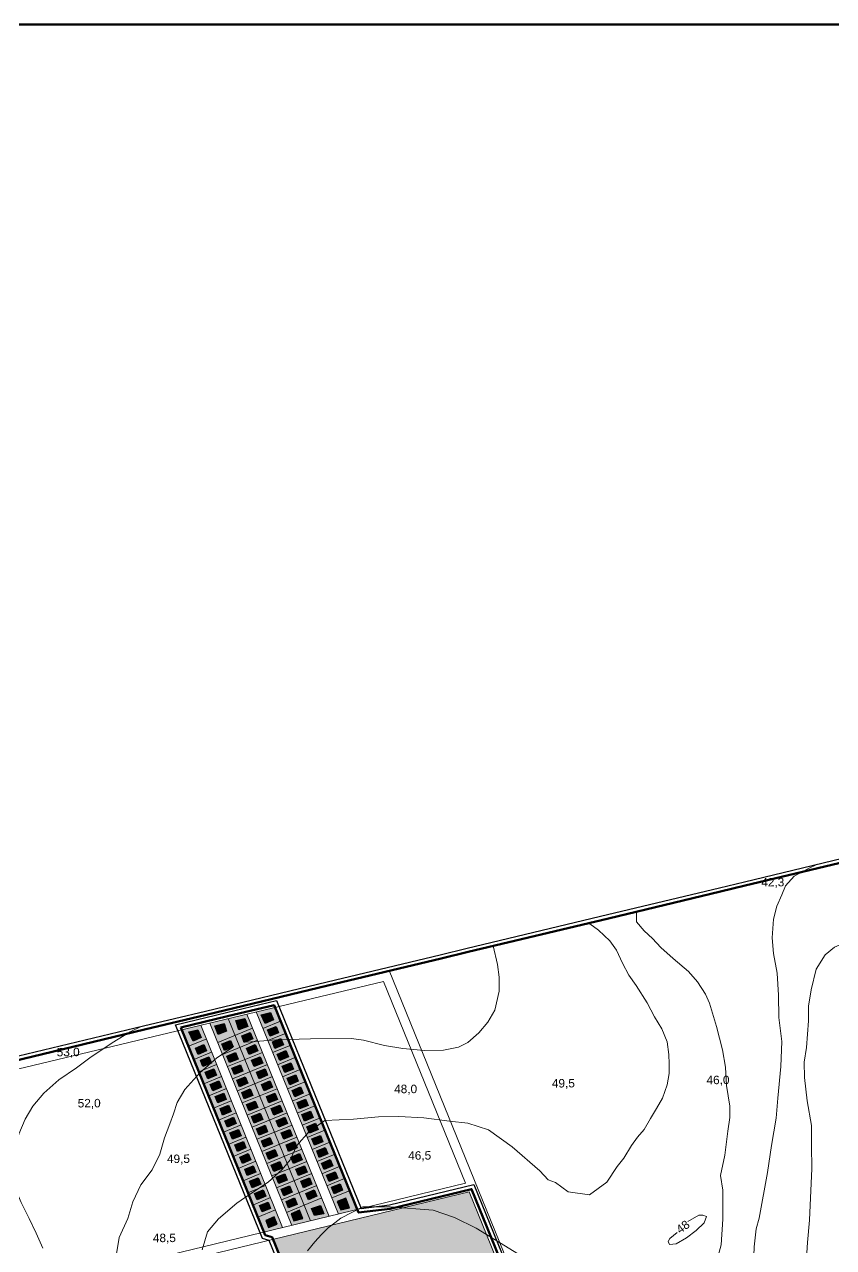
# Model space of a CAD drawing. Header units: metres. Extents: x 783184 to 1587399, y 282652 to 580595.
# Drawn here: x 785685 to 786737, y 290953 to 292543 of the extents above; entities that cross this region are included whole.
import ezdxf

# ---------------------------------------------------------------- set-up
doc = ezdxf.new("R2010")
doc.units = ezdxf.units.M
doc.header["$LTSCALE"] = 0.5
for name, color, linetype in [('cladiri', 18, 'CONTINUOUS'), ('curbe  de nivelI', 7, 'CONTINUOUS'), ('INDICATOR', 7, 'CONTINUOUS'), ('institutii publice servicii', 20, 'CONTINUOUS'), ('Limita intravilan existent', 1, 'CONTINUOUS'), ('locuinte si functiuni complementare', 51, 'CONTINUOUS'), ('strazi', 7, 'CONTINUOUS')]:
    doc.layers.add(name, color=color, linetype=linetype)
for name, color, linetype, lineweight in [('cote de nivel', 1, 'CONTINUOUS', 211), ('limita UAT', 92, 'CONTINUOUS', 0), ('Limite proprietati', 7, 'CONTINUOUS', 5)]:
    doc.layers.add(name, color=color, linetype=linetype, lineweight=lineweight)
doc.styles.add('arial', font='arial.ttf')

msp = doc.modelspace()

# ---------------------------------------------------------------- hatches: boundary and pattern name
at = {"layer": 'cladiri', "linetype": 'ByBlock', "lineweight": 30}
h = msp.add_hatch(color=0, dxfattribs=at)
h.dxf.hatch_style = 1
h.paths.add_polyline_path([(785963.8355, 291236.02515), (785975.68447, 291240.44964), (785971.83275, 291250.76471), (785959.81467, 291248.30146)])
h = msp.add_hatch(color=0, dxfattribs=at)
h.dxf.hatch_style = 1
h.paths.add_polyline_path([(785992.9291, 291255.74391), (785997.98778, 291244.48832), (786008.96747, 291248.9562), (786005.04444, 291258.59692)])
h = msp.add_hatch(color=0, dxfattribs=at)
h.dxf.hatch_style = 1
h.paths.add_polyline_path([(785914.96882, 291226.17021), (785910.44431, 291236.18898), (785898.9513, 291233.37887), (785904.25379, 291221.33127)])
h = msp.add_hatch(color=0, dxfattribs=at)
h.dxf.hatch_style = 1
h.paths.add_polyline_path([(785932.67124, 291241.37899), (785937.04877, 291230.17931), (785947.92018, 291234.50555), (785944.60084, 291244.26325)])
h = msp.add_hatch(color=0, dxfattribs=at)
h.dxf.hatch_style = 1
h.paths.add_polyline_path([(786001.11705, 291236.13906), (786004.50926, 291227.80282), (786015.62425, 291232.32575), (786012.23205, 291240.662)])
h = msp.add_hatch(color=0, dxfattribs=at)
h.dxf.hatch_style = 1
h.paths.add_polyline_path([(785941.95078, 291217.75727), (785945.34298, 291209.42102), (785956.45797, 291213.94396), (785953.06577, 291222.2802)])
h = msp.add_hatch(color=0, dxfattribs=at)
h.dxf.hatch_style = 1
h.paths.add_polyline_path([(785967.62261, 291228.20371), (785971.01481, 291219.86746), (785982.12981, 291224.3904), (785978.7376, 291232.72664)])
h = msp.add_hatch(color=0, dxfattribs=at)
h.dxf.hatch_style = 1
h.paths.add_polyline_path([(786007.5232, 291220.39227), (786010.9154, 291212.05602), (786022.03039, 291216.57896), (786018.63819, 291224.9152)])
h = msp.add_hatch(color=0, dxfattribs=at)
h.dxf.hatch_style = 1
h.paths.add_polyline_path([(785907.40603, 291212.4425), (785910.79823, 291204.10625), (785921.91322, 291208.62919), (785918.52102, 291216.96543)])
h = msp.add_hatch(color=0, dxfattribs=at)
h.dxf.hatch_style = 1
h.paths.add_polyline_path([(785948.35929, 291202.01144), (785951.75149, 291193.6752), (785962.86648, 291198.19813), (785959.47428, 291206.53438)])
h = msp.add_hatch(color=0, dxfattribs=at)
h.dxf.hatch_style = 1
h.paths.add_polyline_path([(785974.02909, 291212.45706), (785977.42129, 291204.12081), (785988.53629, 291208.64375), (785985.14408, 291216.97999)])
h = msp.add_hatch(color=0, dxfattribs=at)
h.dxf.hatch_style = 1
h.paths.add_polyline_path([(786013.93069, 291204.64603), (786017.32289, 291196.30978), (786028.43789, 291200.83272), (786025.04568, 291209.16896)])
h = msp.add_hatch(color=0, dxfattribs=at)
h.dxf.hatch_style = 1
h.paths.add_polyline_path([(785913.81352, 291196.69626), (785917.20572, 291188.36002), (785928.32072, 291192.88295), (785924.92851, 291201.2192)])
h = msp.add_hatch(color=0, dxfattribs=at)
h.dxf.hatch_style = 1
h.paths.add_polyline_path([(785920.22073, 291180.9499), (785923.61293, 291172.61366), (785934.72792, 291177.13659), (785931.33572, 291185.47284)])
h = msp.add_hatch(color=0, dxfattribs=at)
h.dxf.hatch_style = 1
h.paths.add_polyline_path([(785954.76695, 291186.26527), (785958.15915, 291177.92903), (785969.27414, 291182.45196), (785965.88194, 291190.78821)])
h = msp.add_hatch(color=0, dxfattribs=at)
h.dxf.hatch_style = 1
h.paths.add_polyline_path([(785980.43641, 291196.71075), (785983.82862, 291188.3745), (785994.94361, 291192.89744), (785991.55141, 291201.23368)])
h = msp.add_hatch(color=0, dxfattribs=at)
h.dxf.hatch_style = 1
h.paths.add_polyline_path([(785986.84509, 291180.96499), (785990.23729, 291172.62875), (786001.35228, 291177.15168), (785997.96008, 291185.48793)])
h = msp.add_hatch(color=0, dxfattribs=at)
h.dxf.hatch_style = 1
h.paths.add_polyline_path([(786020.33953, 291188.90034), (786023.73174, 291180.56409), (786034.84673, 291185.08703), (786031.45453, 291193.42327)])
h = msp.add_hatch(color=0, dxfattribs=at)
h.dxf.hatch_style = 1
h.paths.add_polyline_path([(785926.62809, 291165.20361), (785930.0203, 291156.86737), (785941.13529, 291161.39031), (785937.74309, 291169.72655)])
h = msp.add_hatch(color=0, dxfattribs=at)
h.dxf.hatch_style = 1
h.paths.add_polyline_path([(785961.17326, 291170.51855), (785964.56546, 291162.18231), (785975.68045, 291166.70524), (785972.28825, 291175.04149)])
h = msp.add_hatch(color=0, dxfattribs=at)
h.dxf.hatch_style = 1
h.paths.add_polyline_path([(785993.25258, 291165.21875), (785996.64478, 291156.88251), (786007.75978, 291161.40544), (786004.36757, 291169.74169)])
h = msp.add_hatch(color=0, dxfattribs=at)
h.dxf.hatch_style = 1
h.paths.add_polyline_path([(786026.74568, 291173.15355), (786030.13788, 291164.81731), (786041.25287, 291169.34024), (786037.86067, 291177.67649)])
h = msp.add_hatch(color=0, dxfattribs=at)
h.dxf.hatch_style = 1
h.paths.add_polyline_path([(785933.03559, 291149.45737), (785936.42779, 291141.12113), (785947.54278, 291145.64407), (785944.15058, 291153.98031)])
h = msp.add_hatch(color=0, dxfattribs=at)
h.dxf.hatch_style = 1
h.paths.add_polyline_path([(785967.58176, 291154.77272), (785970.97397, 291146.43648), (785982.08896, 291150.95941), (785978.69676, 291159.29566)])
h = msp.add_hatch(color=0, dxfattribs=at)
h.dxf.hatch_style = 1
h.paths.add_polyline_path([(785999.65915, 291149.47213), (786003.05135, 291141.13589), (786014.16634, 291145.65883), (786010.77414, 291153.99507)])
h = msp.add_hatch(color=0, dxfattribs=at)
h.dxf.hatch_style = 1
h.paths.add_polyline_path([(786033.15317, 291157.40731), (786036.54537, 291149.07107), (786047.66036, 291153.594), (786044.26816, 291161.93025)])
h = msp.add_hatch(color=0, dxfattribs=at)
h.dxf.hatch_style = 1
h.paths.add_polyline_path([(785939.44349, 291133.7113), (785942.83569, 291125.37506), (785953.95069, 291129.898), (785950.55848, 291138.23424)])
h = msp.add_hatch(color=0, dxfattribs=at)
h.dxf.hatch_style = 1
h.paths.add_polyline_path([(785973.98917, 291139.02645), (785977.38137, 291130.69021), (785988.49637, 291135.21314), (785985.10416, 291143.54939)])
h = msp.add_hatch(color=0, dxfattribs=at)
h.dxf.hatch_style = 1
h.paths.add_polyline_path([(786006.06672, 291133.72593), (786009.45892, 291125.38969), (786020.57392, 291129.91262), (786017.18171, 291138.24887)])
h = msp.add_hatch(color=0, dxfattribs=at)
h.dxf.hatch_style = 1
h.paths.add_polyline_path([(786039.56066, 291141.66107), (786042.95286, 291133.32483), (786054.06786, 291137.84776), (786050.67565, 291146.18401)])
h = msp.add_hatch(color=0, dxfattribs=at)
h.dxf.hatch_style = 1
h.paths.add_polyline_path([(785945.85098, 291117.96506), (785949.24319, 291109.62882), (785960.35818, 291114.15176), (785956.96598, 291122.488)])
h = msp.add_hatch(color=0, dxfattribs=at)
h.dxf.hatch_style = 1
h.paths.add_polyline_path([(785980.39658, 291123.28018), (785983.78878, 291114.94393), (785994.90377, 291119.46687), (785991.51157, 291127.80311)])
h = msp.add_hatch(color=0, dxfattribs=at)
h.dxf.hatch_style = 1
h.paths.add_polyline_path([(786012.47506, 291117.98003), (786015.86726, 291109.64379), (786026.98225, 291114.16673), (786023.59005, 291122.50297)])
h = msp.add_hatch(color=0, dxfattribs=at)
h.dxf.hatch_style = 1
h.paths.add_polyline_path([(786045.96815, 291125.91483), (786049.36036, 291117.57859), (786060.47535, 291122.10153), (786057.08315, 291130.43777)])
h = msp.add_hatch(color=0, dxfattribs=at)
h.dxf.hatch_style = 1
h.paths.add_polyline_path([(785952.25848, 291102.21883), (785955.65068, 291093.88258), (785966.76567, 291098.40552), (785963.37347, 291106.74176)])
h = msp.add_hatch(color=0, dxfattribs=at)
h.dxf.hatch_style = 1
h.paths.add_polyline_path([(785986.80323, 291107.53359), (785990.19543, 291099.19735), (786001.31042, 291103.72029), (785997.91822, 291112.05653)])
h = msp.add_hatch(color=0, dxfattribs=at)
h.dxf.hatch_style = 1
h.paths.add_polyline_path([(786018.88188, 291102.23352), (786022.27408, 291093.89728), (786033.38907, 291098.42021), (786029.99687, 291106.75646)])
h = msp.add_hatch(color=0, dxfattribs=at)
h.dxf.hatch_style = 1
h.paths.add_polyline_path([(786052.37565, 291110.1686), (786055.76785, 291101.83235), (786066.88284, 291106.35529), (786063.49064, 291114.69153)])
h = msp.add_hatch(color=0, dxfattribs=at)
h.dxf.hatch_style = 1
h.paths.add_polyline_path([(785958.66597, 291086.47259), (785962.05817, 291078.13634), (785973.17316, 291082.65928), (785969.78096, 291090.99552)])
h = msp.add_hatch(color=0, dxfattribs=at)
h.dxf.hatch_style = 1
h.paths.add_polyline_path([(785993.2114, 291091.78763), (785996.6036, 291083.45139), (786007.71859, 291087.97432), (786004.32639, 291096.31057)])
h = msp.add_hatch(color=0, dxfattribs=at)
h.dxf.hatch_style = 1
h.paths.add_polyline_path([(786025.28945, 291086.48732), (786028.68165, 291078.15107), (786039.79665, 291082.67401), (786036.40444, 291091.01025)])
h = msp.add_hatch(color=0, dxfattribs=at)
h.dxf.hatch_style = 1
h.paths.add_polyline_path([(786058.7842, 291094.42279), (786062.1764, 291086.08654), (786073.29139, 291090.60948), (786069.89919, 291098.94572)])
h = msp.add_hatch(color=0, dxfattribs=at)
h.dxf.hatch_style = 1
h.paths.add_polyline_path([(785965.07346, 291070.72635), (785968.46566, 291062.3901), (785979.58066, 291066.91304), (785976.18845, 291075.24928)])
h = msp.add_hatch(color=0, dxfattribs=at)
h.dxf.hatch_style = 1
h.paths.add_polyline_path([(785999.6188, 291076.04136), (786003.01101, 291067.70511), (786014.126, 291072.22805), (786010.7338, 291080.56429)])
h = msp.add_hatch(color=0, dxfattribs=at)
h.dxf.hatch_style = 1
h.paths.add_polyline_path([(786031.69754, 291070.74132), (786035.08974, 291062.40507), (786046.20473, 291066.92801), (786042.81253, 291075.26425)])
h = msp.add_hatch(color=0, dxfattribs=at)
h.dxf.hatch_style = 1
h.paths.add_polyline_path([(786065.19169, 291078.67655), (786068.58389, 291070.3403), (786079.69889, 291074.86324), (786076.30668, 291083.19948)])
h = msp.add_hatch(color=0, dxfattribs=at)
h.dxf.hatch_style = 1
h.paths.add_polyline_path([(785971.48095, 291054.98011), (785974.87316, 291046.64386), (785985.98815, 291051.1668), (785982.59595, 291059.50304)])
h = msp.add_hatch(color=0, dxfattribs=at)
h.dxf.hatch_style = 1
h.paths.add_polyline_path([(786006.0257, 291060.29488), (786009.41791, 291051.95863), (786020.5329, 291056.48157), (786017.1407, 291064.81781)])
h = msp.add_hatch(color=0, dxfattribs=at)
h.dxf.hatch_style = 1
h.paths.add_polyline_path([(786038.10503, 291054.99508), (786041.49723, 291046.65883), (786052.61222, 291051.18177), (786049.22002, 291059.51801)])
h = msp.add_hatch(color=0, dxfattribs=at)
h.dxf.hatch_style = 1
h.paths.add_polyline_path([(786071.59918, 291062.93031), (786074.99139, 291054.59407), (786086.10638, 291059.117), (786082.71418, 291067.45325)])
h = msp.add_hatch(color=0, dxfattribs=at)
h.dxf.hatch_style = 1
h.paths.add_polyline_path([(785977.88845, 291039.23387), (785981.28065, 291030.89763), (785992.39564, 291035.42056), (785989.00344, 291043.75681)])
h = msp.add_hatch(color=0, dxfattribs=at)
h.dxf.hatch_style = 1
h.paths.add_polyline_path([(786012.4332, 291044.54864), (786015.8254, 291036.21239), (786026.94039, 291040.73533), (786023.54819, 291049.07157)])
h = msp.add_hatch(color=0, dxfattribs=at)
h.dxf.hatch_style = 1
h.paths.add_polyline_path([(786044.51142, 291039.24839), (786047.90362, 291030.91215), (786059.01862, 291035.43508), (786055.62642, 291043.77133)])
h = msp.add_hatch(color=0, dxfattribs=at)
h.dxf.hatch_style = 1
h.paths.add_polyline_path([(786078.00668, 291047.18407), (786081.39888, 291038.84783), (786092.51387, 291043.37076), (786089.12167, 291051.70701)])
h = msp.add_hatch(color=0, dxfattribs=at)
h.dxf.hatch_style = 1
h.paths.add_polyline_path([(785984.29441, 291023.48701), (785987.68661, 291015.15076), (785998.8016, 291019.6737), (785995.4094, 291028.00994)])
h = msp.add_hatch(color=0, dxfattribs=at)
h.dxf.hatch_style = 1
h.paths.add_polyline_path([(786018.84179, 291028.80285), (786022.23399, 291020.4666), (786033.34898, 291024.98954), (786029.95678, 291033.32578)])
h = msp.add_hatch(color=0, dxfattribs=at)
h.dxf.hatch_style = 1
h.paths.add_polyline_path([(786050.91879, 291023.50247), (786054.31099, 291015.16623), (786065.42598, 291019.68916), (786062.03378, 291028.02541)])
h = msp.add_hatch(color=0, dxfattribs=at)
h.dxf.hatch_style = 1
h.paths.add_polyline_path([(786084.41417, 291031.43783), (786087.80637, 291023.10159), (786098.92136, 291027.62452), (786095.52916, 291035.96077)])
h = msp.add_hatch(color=0, dxfattribs=at)
h.dxf.hatch_style = 1
h.paths.add_polyline_path([(785990.70343, 291007.74139), (785994.09563, 290999.40515), (786005.21063, 291003.92808), (786001.81842, 291012.26433)])
h = msp.add_hatch(color=0, dxfattribs=at)
h.dxf.hatch_style = 1
h.paths.add_polyline_path([(786025.24805, 291013.05648), (786028.64026, 291004.72023), (786039.75525, 291009.24317), (786036.36305, 291017.57941)])
h = msp.add_hatch(color=0, dxfattribs=at)
h.dxf.hatch_style = 1
h.paths.add_polyline_path([(786091.966, 291012.87941), (786096.42369, 291001.92475), (786107.99741, 291004.81483), (786102.9045, 291017.33053)])
h = msp.add_hatch(color=0, dxfattribs=at)
h.dxf.hatch_style = 1
h.paths.add_polyline_path([(786047.32199, 290990.75325), (786042.92453, 291001.45474), (786031.80954, 290996.9318), (786035.59883, 290987.61973)])
h = msp.add_hatch(color=0, dxfattribs=at)
h.dxf.hatch_style = 1
h.paths.add_polyline_path([(786058.60425, 291004.01138), (786062.36327, 290994.77369), (786074.64201, 290997.04102), (786070.23113, 291007.88064)])
h = msp.add_hatch(color=0, dxfattribs=at)
h.dxf.hatch_style = 1
h.paths.add_polyline_path([(786013.66848, 290983.513), (786009.74791, 290992.77784), (785998.82991, 290988.26151), (786002.33766, 290979.15058)])
at = {"layer": 'institutii publice servicii', "linetype": 'ByBlock', "lineweight": 5}
msp.add_hatch(color=1, dxfattribs=at).paths.add_polyline_path([(785974.46309, 291256.52946), (785949.99843, 291250.66639), (785958.83655, 291228.94695), (785981.87038, 291238.31993)])
h = msp.add_hatch(color=1, dxfattribs=at)
h.paths.add_polyline_path([(786011.39699, 291002.16796), (785988.66313, 290992.71782), (785996.64623, 290973.09912), (786020.79375, 290978.94868)])
h.paths.add_polyline_path([(786048.6953, 291008.12149), (786025.88301, 290998.83866), (786032.75875, 290981.84712), (786056.99761, 290987.71881)])
h.paths.add_polyline_path([(786071.70246, 291017.48362), (786048.6953, 291008.12149), (786056.99761, 290987.71881), (786081.40511, 290993.63135)])
at = {"layer": 'locuinte si functiuni complementare', "linetype": 'ByBlock', "lineweight": 5}
h = msp.add_hatch(color=51, dxfattribs=at)
h.paths.add_polyline_path([(786107.81275, 291026.92414), (786084.77363, 291017.54902), (786093.33022, 290996.52013), (786117.77461, 291002.44161)])
h.paths.add_polyline_path([(786101.40559, 291042.67052), (786078.36648, 291033.29539), (786084.77363, 291017.54902), (786107.81275, 291026.92414)])
h.paths.add_polyline_path([(786094.99844, 291058.41689), (786071.95933, 291049.04177), (786078.36648, 291033.29539), (786101.40559, 291042.67052)])
h.paths.add_polyline_path([(786088.59129, 291074.16327), (786065.55218, 291064.78815), (786071.95933, 291049.04177), (786094.99844, 291058.41689)])
h.paths.add_polyline_path([(786082.18414, 291089.90965), (786059.14503, 291080.53453), (786065.55218, 291064.78815), (786088.59129, 291074.16327)])
h.paths.add_polyline_path([(786075.77699, 291105.65603), (786052.73788, 291096.2809), (786059.14503, 291080.53453), (786082.18414, 291089.90965)])
h.paths.add_polyline_path([(786069.36984, 291121.40241), (786046.33073, 291112.02728), (786052.73788, 291096.2809), (786075.77699, 291105.65603)])
h.paths.add_polyline_path([(786062.96269, 291137.14878), (786039.92358, 291127.77366), (786046.33073, 291112.02728), (786069.36984, 291121.40241)])
h.paths.add_polyline_path([(786056.55554, 291152.89516), (786033.51642, 291143.52004), (786039.92358, 291127.77366), (786062.96269, 291137.14878)])
h.paths.add_polyline_path([(786056.55554, 291152.89516), (786050.14838, 291168.64154), (786027.10927, 291159.26642), (786033.51642, 291143.52004)])
h.paths.add_polyline_path([(786043.74123, 291184.38792), (786020.70212, 291175.01279), (786027.10927, 291159.26642), (786050.14838, 291168.64154)])
h.paths.add_polyline_path([(786037.33408, 291200.13429), (786014.29497, 291190.75917), (786020.70212, 291175.01279), (786043.74123, 291184.38792)])
h.paths.add_polyline_path([(786030.92693, 291215.88067), (786007.88782, 291206.50555), (786014.29497, 291190.75917), (786037.33408, 291200.13429)])
h.paths.add_polyline_path([(786024.51978, 291231.62705), (786001.48067, 291222.25193), (786007.88782, 291206.50555), (786030.92693, 291215.88067)])
h.paths.add_polyline_path([(786018.11263, 291247.37343), (785995.07352, 291237.9983), (786001.48067, 291222.25193), (786024.51978, 291231.62705)])
h.paths.add_polyline_path([(786010.8398, 291265.24732), (785986.37196, 291259.38348), (785995.07352, 291237.9983), (786018.11263, 291247.37343)])
h = msp.add_hatch(color=51, dxfattribs=at)
h.paths.add_polyline_path([(786042.13382, 291024.24616), (786019.35288, 291014.97609), (786025.88301, 290998.83866), (786048.6953, 291008.12149)])
h.paths.add_polyline_path([(786065.14292, 291033.60908), (786042.13382, 291024.24616), (786048.6953, 291008.12149), (786071.70246, 291017.48362)])
h.paths.add_polyline_path([(786065.14292, 291033.60908), (786058.73746, 291049.35578), (786035.72646, 291039.99208), (786042.13382, 291024.24616)])
h.paths.add_polyline_path([(786035.72646, 291039.99208), (786012.97614, 291030.73447), (786019.35288, 291014.97609), (786042.13382, 291024.24616)])
h.paths.add_polyline_path([(786029.31896, 291055.73832), (786006.59928, 291046.49317), (786012.97614, 291030.73447), (786035.72646, 291039.99208)])
h.paths.add_polyline_path([(786052.33187, 291065.10279), (786029.31896, 291055.73832), (786035.72646, 291039.99208), (786058.73746, 291049.35578)])
h.paths.add_polyline_path([(786045.92628, 291080.8498), (786022.91147, 291071.48456), (786029.31896, 291055.73832), (786052.33187, 291065.10279)])
h.paths.add_polyline_path([(786022.91147, 291071.48456), (786000.22241, 291062.25187), (786006.59928, 291046.49317), (786029.31896, 291055.73832)])
h.paths.add_polyline_path([(786016.50398, 291087.2308), (785993.84554, 291078.01057), (786000.22241, 291062.25187), (786022.91147, 291071.48456)])
h.paths.add_polyline_path([(786039.52069, 291096.59682), (786016.50398, 291087.2308), (786022.91147, 291071.48456), (786045.92628, 291080.8498)])
h.paths.add_polyline_path([(786033.11577, 291112.34217), (786010.09716, 291102.97538), (786016.50398, 291087.2308), (786039.52069, 291096.59682)])
h.paths.add_polyline_path([(786010.09716, 291102.97538), (785987.46934, 291093.76761), (785993.84554, 291078.01057), (786016.50398, 291087.2308)])
h.paths.add_polyline_path([(786003.68899, 291118.72328), (785981.0918, 291109.52798), (785987.46934, 291093.76761), (786010.09716, 291102.97538)])
h.paths.add_polyline_path([(786026.70951, 291128.09084), (786003.68899, 291118.72328), (786010.09716, 291102.97538), (786033.11577, 291112.34217)])
h.paths.add_polyline_path([(786020.30392, 291143.83786), (785997.2815, 291134.46952), (786003.68899, 291118.72328), (786026.70951, 291128.09084)])
h.paths.add_polyline_path([(785997.2815, 291134.46952), (785974.71494, 291125.28668), (785981.0918, 291109.52798), (786003.68899, 291118.72328)])
h.paths.add_polyline_path([(785990.87401, 291150.21576), (785968.33807, 291141.04538), (785974.71494, 291125.28668), (785997.2815, 291134.46952)])
h.paths.add_polyline_path([(786013.89833, 291159.58487), (785990.87401, 291150.21576), (785997.2815, 291134.46952), (786020.30392, 291143.83786)])
h.paths.add_polyline_path([(786007.49274, 291175.33188), (785984.46652, 291165.962), (785990.87401, 291150.21576), (786013.89833, 291159.58487)])
h.paths.add_polyline_path([(785984.46652, 291165.962), (785961.9612, 291156.80408), (785968.33807, 291141.04538), (785990.87401, 291150.21576)])
h.paths.add_polyline_path([(785978.05902, 291181.70824), (785955.58433, 291172.56278), (785961.9612, 291156.80408), (785984.46652, 291165.962)])
h.paths.add_polyline_path([(786001.08715, 291191.0789), (785978.05902, 291181.70824), (785984.46652, 291165.962), (786007.49274, 291175.33188)])
h.paths.add_polyline_path([(785994.68156, 291206.82591), (785971.65153, 291197.45447), (785978.05902, 291181.70824), (786001.08715, 291191.0789)])
h.paths.add_polyline_path([(785971.65153, 291197.45447), (785949.20746, 291188.32148), (785955.58433, 291172.56278), (785978.05902, 291181.70824)])
h.paths.add_polyline_path([(785965.24404, 291213.20071), (785942.8306, 291204.08018), (785949.20746, 291188.32148), (785971.65153, 291197.45447)])
h.paths.add_polyline_path([(785988.27597, 291222.57292), (785965.24404, 291213.20071), (785971.65153, 291197.45447), (785994.68156, 291206.82591)])
h.paths.add_polyline_path([(785988.27597, 291222.57292), (785981.87038, 291238.31993), (785958.83655, 291228.94695), (785965.24404, 291213.20071)])
h.paths.add_polyline_path([(785958.83655, 291228.94695), (785936.45373, 291219.83888), (785942.8306, 291204.08018), (785965.24404, 291213.20071)])
h.paths.add_polyline_path([(785949.99843, 291250.66639), (785926.27939, 291244.982), (785936.45373, 291219.83888), (785958.83655, 291228.94695)])
h = msp.add_hatch(color=51, dxfattribs=at)
h.paths.add_polyline_path([(786005.01949, 291017.92667), (785982.25576, 291008.46411), (785988.66313, 290992.71782), (786011.39699, 291002.16796)])
h.paths.add_polyline_path([(785998.642, 291033.68538), (785975.84839, 291024.2104), (785982.25576, 291008.46411), (786005.01949, 291017.92667)])
h.paths.add_polyline_path([(785992.26451, 291049.44409), (785969.44102, 291039.95669), (785975.84839, 291024.2104), (785998.642, 291033.68538)])
h.paths.add_polyline_path([(785985.88701, 291065.2028), (785963.03365, 291055.70298), (785969.44102, 291039.95669), (785992.26451, 291049.44409)])
h.paths.add_polyline_path([(785979.50952, 291080.96151), (785956.62629, 291071.44927), (785963.03365, 291055.70298), (785985.88701, 291065.2028)])
h.paths.add_polyline_path([(785973.13203, 291096.72022), (785950.21892, 291087.19557), (785956.62629, 291071.44927), (785979.50952, 291080.96151)])
h.paths.add_polyline_path([(785966.75453, 291112.47892), (785943.81155, 291102.94186), (785950.21892, 291087.19557), (785973.13203, 291096.72022)])
h.paths.add_polyline_path([(785960.37704, 291128.23763), (785937.40774, 291118.68963), (785938.16725, 291116.81287), (785943.81155, 291102.94186), (785966.75453, 291112.47892)])
h.paths.add_polyline_path([(785953.99954, 291143.99635), (785931.03024, 291134.44834), (785937.40774, 291118.68963), (785960.37704, 291128.23763)])
h.paths.add_polyline_path([(785947.62205, 291159.75505), (785924.65275, 291150.20704), (785931.03024, 291134.44834), (785953.99954, 291143.99635)])
h.paths.add_polyline_path([(785941.24456, 291175.51376), (785918.27526, 291165.96575), (785924.65275, 291150.20704), (785947.62205, 291159.75505)])
h.paths.add_polyline_path([(785934.86706, 291191.27247), (785911.89776, 291181.72446), (785918.27526, 291165.96575), (785941.24456, 291175.51376)])
h.paths.add_polyline_path([(785928.48957, 291207.03118), (785905.52027, 291197.48317), (785911.89776, 291181.72446), (785934.86706, 291191.27247)])
h.paths.add_polyline_path([(785928.48957, 291207.03118), (785921.54628, 291224.18796), (785898.50704, 291214.81278), (785905.52027, 291197.48317)])
h.paths.add_polyline_path([(785914.29349, 291242.10952), (785889.83255, 291236.24734), (785898.50704, 291214.81278), (785921.54628, 291224.18796)])
at = {"layer": 'locuinte si functiuni complementare', "lineweight": 30}
h = msp.add_hatch(color=256, dxfattribs=at)
h.paths.add_polyline_path([(786200.18992, 290683.81017), (786128.22514, 290669.05484), (786128.414, 290668.602), (786105.67, 290663.94), (786224.43593, 290372.06237), (786318.73389, 290392.48688)])
h.paths.add_polyline_path([(786279.51157, 290700.07391), (786200.18992, 290683.81017), (786318.73389, 290392.48688), (786397.71263, 290409.59331)])
h.paths.add_polyline_path([(786390.95004, 290722.92273), (786279.51157, 290700.07391), (786397.71263, 290409.59331), (786508.66936, 290433.62603)])
h.paths.add_polyline_path([(786263.41974, 291025.37448), (786008.35064, 290963.58581), (786126.64545, 290672.85357), (786385.283, 290725.89398)])

# ---------------------------------------------------------------- linework, layer by layer
at = {"layer": 'cladiri', "color": 0, "linetype": 'ByBlock', "lineweight": 30}
for points in [[(785959.81467, 291248.30146), (785971.83275, 291250.76471), (785975.68447, 291240.44964), (785963.8355, 291236.02515), (785959.81467, 291248.30146)], [(785992.9291, 291255.74391), (786005.04444, 291258.59692), (786008.96747, 291248.9562), (785997.98778, 291244.48832), (785992.9291, 291255.74391)], [(785898.9513, 291233.37887), (785910.44431, 291236.18898), (785914.96882, 291226.17021), (785904.25379, 291221.33127), (785898.9513, 291233.37887)], [(785932.67124, 291241.37899), (785944.60084, 291244.26325), (785947.92018, 291234.50555), (785937.04877, 291230.17931), (785932.67124, 291241.37899)], [(786001.1726, 291236.16166), (786012.23205, 291240.662), (786015.62425, 291232.32575), (786004.50926, 291227.80282), (786001.11705, 291236.13906)], [(785942.00632, 291217.77987), (785953.06577, 291222.2802), (785956.45797, 291213.94396), (785945.34298, 291209.42102), (785941.95078, 291217.75727)], [(785967.67815, 291228.22631), (785978.7376, 291232.72664), (785982.12981, 291224.3904), (785971.01481, 291219.86746), (785967.62261, 291228.20371)], [(786007.57874, 291220.41487), (786018.63819, 291224.9152), (786022.03039, 291216.57896), (786010.9154, 291212.05602), (786007.5232, 291220.39227)], [(785907.46157, 291212.4651), (785918.52102, 291216.96543), (785921.91322, 291208.62919), (785910.79823, 291204.10625), (785907.40603, 291212.4425)], [(785948.41483, 291202.03404), (785959.47428, 291206.53438), (785962.86648, 291198.19813), (785951.75149, 291193.6752), (785948.35929, 291202.01144)], [(785974.08463, 291212.47966), (785985.14408, 291216.97999), (785988.53629, 291208.64375), (785977.42129, 291204.12081), (785974.02909, 291212.45706)], [(786013.98624, 291204.66863), (786025.04568, 291209.16896), (786028.43789, 291200.83272), (786017.32289, 291196.30978), (786013.93069, 291204.64603)], [(785913.86906, 291196.71886), (785924.92851, 291201.2192), (785928.32072, 291192.88295), (785917.20572, 291188.36002), (785913.81352, 291196.69626)], [(785920.27627, 291180.9725), (785931.33572, 291185.47284), (785934.72792, 291177.13659), (785923.61293, 291172.61366), (785920.22073, 291180.9499)], [(785954.82249, 291186.28787), (785965.88194, 291190.78821), (785969.27414, 291182.45196), (785958.15915, 291177.92903), (785954.76695, 291186.26527)], [(785980.49196, 291196.73335), (785991.55141, 291201.23368), (785994.94361, 291192.89744), (785983.82862, 291188.3745), (785980.43641, 291196.71075)], [(785986.90063, 291180.98759), (785997.96008, 291185.48793), (786001.35228, 291177.15168), (785990.23729, 291172.62875), (785986.84509, 291180.96499)], [(786020.39508, 291188.92294), (786031.45453, 291193.42327), (786034.84673, 291185.08703), (786023.73174, 291180.56409), (786020.33953, 291188.90034)], [(785926.68364, 291165.22621), (785937.74309, 291169.72655), (785941.13529, 291161.39031), (785930.0203, 291156.86737), (785926.62809, 291165.20361)], [(785961.2288, 291170.54115), (785972.28825, 291175.04149), (785975.68045, 291166.70524), (785964.56546, 291162.18231), (785961.17326, 291170.51855)], [(785993.30812, 291165.24135), (786004.36757, 291169.74169), (786007.75978, 291161.40544), (785996.64478, 291156.88251), (785993.25258, 291165.21875)], [(786026.80122, 291173.17615), (786037.86067, 291177.67649), (786041.25287, 291169.34024), (786030.13788, 291164.81731), (786026.74568, 291173.15355)], [(785933.09113, 291149.47998), (785944.15058, 291153.98031), (785947.54278, 291145.64407), (785936.42779, 291141.12113), (785933.03559, 291149.45737)], [(785967.63731, 291154.79532), (785978.69676, 291159.29566), (785982.08896, 291150.95941), (785970.97397, 291146.43648), (785967.58176, 291154.77272)], [(785999.71469, 291149.49474), (786010.77414, 291153.99507), (786014.16634, 291145.65883), (786003.05135, 291141.13589), (785999.65915, 291149.47213)], [(786033.20871, 291157.42991), (786044.26816, 291161.93025), (786047.66036, 291153.594), (786036.54537, 291149.07107), (786033.15317, 291157.40731)], [(785939.49903, 291133.73391), (785950.55848, 291138.23424), (785953.95069, 291129.898), (785942.83569, 291125.37506), (785939.44349, 291133.7113)], [(785974.04471, 291139.04905), (785985.10416, 291143.54939), (785988.49637, 291135.21314), (785977.38137, 291130.69021), (785973.98917, 291139.02645)], [(786006.12226, 291133.74853), (786017.18171, 291138.24887), (786020.57392, 291129.91262), (786009.45892, 291125.38969), (786006.06672, 291133.72593)], [(786039.61621, 291141.68367), (786050.67565, 291146.18401), (786054.06786, 291137.84776), (786042.95286, 291133.32483), (786039.56066, 291141.66107)], [(785945.90653, 291117.98767), (785956.96598, 291122.488), (785960.35818, 291114.15176), (785949.24319, 291109.62882), (785945.85098, 291117.96506)], [(785980.45212, 291123.30278), (785991.51157, 291127.80311), (785994.90377, 291119.46687), (785983.78878, 291114.94393), (785980.39658, 291123.28018)], [(786012.5306, 291118.00264), (786023.59005, 291122.50297), (786026.98225, 291114.16673), (786015.86726, 291109.64379), (786012.47506, 291117.98003)], [(786046.0237, 291125.93744), (786057.08315, 291130.43777), (786060.47535, 291122.10153), (786049.36036, 291117.57859), (786045.96815, 291125.91483)], [(785952.31402, 291102.24143), (785963.37347, 291106.74176), (785966.76567, 291098.40552), (785955.65068, 291093.88258), (785952.25848, 291102.21883)], [(785986.85877, 291107.5562), (785997.91822, 291112.05653), (786001.31042, 291103.72029), (785990.19543, 291099.19735), (785986.80323, 291107.53359)], [(786018.93742, 291102.25612), (786029.99687, 291106.75646), (786033.38907, 291098.42021), (786022.27408, 291093.89728), (786018.88188, 291102.23352)], [(786052.43119, 291110.1912), (786063.49064, 291114.69153), (786066.88284, 291106.35529), (786055.76785, 291101.83235), (786052.37565, 291110.1686)], [(785958.72151, 291086.49519), (785969.78096, 291090.99552), (785973.17316, 291082.65928), (785962.05817, 291078.13634), (785958.66597, 291086.47259)], [(785993.26694, 291091.81023), (786004.32639, 291096.31057), (786007.71859, 291087.97432), (785996.6036, 291083.45139), (785993.2114, 291091.78763)], [(786025.345, 291086.50992), (786036.40444, 291091.01025), (786039.79665, 291082.67401), (786028.68165, 291078.15107), (786025.28945, 291086.48732)], [(786058.83974, 291094.44539), (786069.89919, 291098.94572), (786073.29139, 291090.60948), (786062.1764, 291086.08654), (786058.7842, 291094.42279)], [(785965.129, 291070.74895), (785976.18845, 291075.24928), (785979.58066, 291066.91304), (785968.46566, 291062.3901), (785965.07346, 291070.72635)], [(785999.67435, 291076.06396), (786010.7338, 291080.56429), (786014.126, 291072.22805), (786003.01101, 291067.70511), (785999.6188, 291076.04136)], [(786031.75308, 291070.76392), (786042.81253, 291075.26425), (786046.20473, 291066.92801), (786035.08974, 291062.40507), (786031.69754, 291070.74132)], [(786065.24723, 291078.69915), (786076.30668, 291083.19948), (786079.69889, 291074.86324), (786068.58389, 291070.3403), (786065.19169, 291078.67655)], [(785971.5365, 291055.00271), (785982.59595, 291059.50304), (785985.98815, 291051.1668), (785974.87316, 291046.64386), (785971.48095, 291054.98011)], [(786006.08125, 291060.31748), (786017.1407, 291064.81781), (786020.5329, 291056.48157), (786009.41791, 291051.95863), (786006.0257, 291060.29488)], [(786038.16057, 291055.01768), (786049.22002, 291059.51801), (786052.61222, 291051.18177), (786041.49723, 291046.65883), (786038.10503, 291054.99508)], [(786071.65473, 291062.95291), (786082.71418, 291067.45325), (786086.10638, 291059.117), (786074.99139, 291054.59407), (786071.59918, 291062.93031)], [(785977.94399, 291039.25647), (785989.00344, 291043.75681), (785992.39564, 291035.42056), (785981.28065, 291030.89763), (785977.88845, 291039.23387)], [(786012.48874, 291044.57124), (786023.54819, 291049.07157), (786026.94039, 291040.73533), (786015.8254, 291036.21239), (786012.4332, 291044.54864)], [(786044.56697, 291039.27099), (786055.62642, 291043.77133), (786059.01862, 291035.43508), (786047.90362, 291030.91215), (786044.51142, 291039.24839)], [(786078.06222, 291047.20667), (786089.12167, 291051.70701), (786092.51387, 291043.37076), (786081.39888, 291038.84783), (786078.00668, 291047.18407)], [(785984.34995, 291023.50961), (785995.4094, 291028.00994), (785998.8016, 291019.6737), (785987.68661, 291015.15076), (785984.29441, 291023.48701)], [(786018.89733, 291028.82545), (786029.95678, 291033.32578), (786033.34898, 291024.98954), (786022.23399, 291020.4666), (786018.84179, 291028.80285)], [(786050.97433, 291023.52507), (786062.03378, 291028.02541), (786065.42598, 291019.68916), (786054.31099, 291015.16623), (786050.91879, 291023.50247)], [(786084.46971, 291031.46043), (786095.52916, 291035.96077), (786098.92136, 291027.62452), (786087.80637, 291023.10159), (786084.41417, 291031.43783)], [(785990.75897, 291007.76399), (786001.81842, 291012.26433), (786005.21063, 291003.92808), (785994.09563, 290999.40515), (785990.70343, 291007.74139)], [(786025.3036, 291013.07908), (786036.36305, 291017.57941), (786039.75525, 291009.24317), (786028.64026, 291004.72023), (786025.24805, 291013.05648)], [(786031.82423, 290996.8957), (786035.59883, 290987.61973), (786047.32199, 290990.75325), (786042.92453, 291001.45474), (786031.80954, 290996.9318)], [(786070.23113, 291007.88064), (786074.64201, 290997.04102), (786062.36327, 290994.77369), (786058.60425, 291004.01138), (786070.23113, 291007.88064)], [(785998.82991, 290988.26151), (786002.33766, 290979.15058), (786013.66848, 290983.513), (786009.74791, 290992.77784), (785998.82991, 290988.26151)]]:
    msp.add_lwpolyline(points, dxfattribs=at)
msp.add_lwpolyline([(786091.966, 291012.87941), (786096.42369, 291001.92475), (786107.99741, 291004.81483), (786102.9045, 291017.33053)], close=True, dxfattribs=at)
at = {"layer": 'curbe  de nivelI', "color": 21, "lineweight": 5}
for points in [[(786640.59019, 290991.07412), (786651.45712, 291050.49508), (786656.61395, 291085.63648), (786662.70832, 291121.24641), (786665.05229, 291147.48533), (786668.80269, 291188.24934), (786670.20758, 291221.16909), (786666.45718, 291252.0935), (786665.98835, 291281.14372), (786664.11356, 291309.83051), (786659.42556, 291335.60088), (786657.55036, 291355.74862), (786659.42556, 291380.23693), (786663.64473, 291397.10479), (786670.20793, 291411.62992), (786674.89594, 291423.3437), (786686.14714, 291435.9946), (786704.00942, 291445.52306), (786716.5731, 291451.41401)], [(786593.38569, 290989.79614), (786593.51878, 291027.58261), (786590.35881, 291046.53207), (786596.0467, 291073.06136), (786600.15457, 291104.32799), (786602.36652, 291122.33), (786602.36652, 291136.85793), (786598.25865, 291163.70306), (786596.99365, 291187.56861), (786593.20174, 291210.30797), (786585.30196, 291240.31135), (786576.13819, 291270.63053), (786571.04609, 291282.44062), (786560.61833, 291298.54767), (786548.61067, 291311.81232), (786528.70318, 291328.86685), (786512.90356, 291343.07898), (786501.84386, 291354.76446), (786491.10014, 291364.87085), (786481.30437, 291376.55637), (786480.98841, 291389.18937), (786481.22952, 291389.856)], [(786418.9091, 291374.91618), (786420.41359, 291373.90508), (786431.82159, 291365.69565), (786446.65193, 291351.78529), (786455.32204, 291339.92724), (786462.8513, 291322.82431), (786471.11094, 291307.39613), (786480.92177, 291293.71381), (786495.06771, 291271.13792), (786504.65041, 291252.89479), (786514.23311, 291237.61618), (786521.07792, 291220.74126), (786523.15541, 291204.18688), (786523.83986, 291192.10082), (786523.61173, 291179.33062), (786521.10198, 291164.50807), (786514.94168, 291147.17709), (786507.18422, 291133.72279), (786499.42677, 291120.95259), (786491.19708, 291106.69007), (786482.52703, 291096.65637), (786474.54144, 291085.71048), (786464.50242, 291069.06361), (786456.0605, 291058.34577), (786442.59908, 291038.05032), (786420.19391, 291021.43089), (786392.27206, 291025.5483), (786375.79358, 291037.44313), (786366.18117, 291041.1031), (786355.1955, 291052.99793), (786319.49213, 291084.10745), (786288.7729, 291106.1941), (786261.7665, 291114.88647), (786237.96426, 291117.17394), (786204.5496, 291121.74886), (786172.05039, 291123.57885), (786145.50174, 291123.12133), (786113.00253, 291119.91888), (786075.92596, 291118.08893), (786055.20116, 291103.83627), (786039.18043, 291085.53653), (786030.48346, 291067.23679), (786020.4133, 291054.42701), (786002.10386, 291037.95722), (785972.35112, 291018.74252), (785961.36544, 291010.9651), (785937.37949, 290990.27268)], [(785974.14515, 291220.31446), (786013.05649, 291223.04899), (786057.13579, 291224.56816), (786110.63897, 291224.87199), (786125.83869, 291222.74516), (786153.3599, 291215.70737), (786177.07151, 291211.7575), (786204.73509, 291209.32683), (786229.9667, 291209.63067), (786249.42239, 291213.58053), (786261.88619, 291219.6572), (786275.86993, 291232.11443), (786287.72573, 291246.0908), (786296.9085, 291261.76864), (786302.3804, 291286.37924), (786302.3804, 291304.60931), (786300.25248, 291321.01638), (786294.75503, 291345.152)], [(786837.31016, 291345.11678), (786810.42089, 291344.57926), (786795.36295, 291344.57926), (786780.30496, 291349.4168), (786766.86032, 291350.4918), (786750.18896, 291348.34179), (786738.89548, 291343.50429), (786726.52642, 291333.82926), (786714.69521, 291315.01674), (786708.18232, 291288.01811), (786704.9556, 291267.05558), (786704.9556, 291247.70554), (786702.26666, 291213.30552), (786699.03999, 291193.95548), (786699.57778, 291174.06795), (786703.34223, 291143.96791), (786708.72011, 291111.71785), (786708.72011, 291085.38034), (786709.2579, 291055.81778), (786706.40193, 290988.85226)], [(785836.74855, 291240.49952), (785822.57124, 291233.53653), (785799.09247, 291219.40179), (785769.96004, 291199.73286), (785752.52252, 291186.69597), (785729.91757, 291170.93808), (785710.36005, 291153.59339), (785696.03629, 291136.79936), (785685.84435, 291120.00532), (785677.5806, 291100.45816), (785672.07142, 291073.20224), (785669.59233, 291051.72787), (785672.62207, 291031.2293), (785680.88581, 291011.68214), (785689.14956, 290995.16341), (785691.17244, 290990.63702)], [(785819.66912, 290990.82945), (785826.10232, 291012.31611), (785836.37091, 291034.50961), (785851.26669, 291054.25885), (785860.99451, 291074.31191), (785867.07441, 291095.58035), (785874.06631, 291113.81041), (785878.93022, 291126.87528), (785883.49019, 291141.76318), (785893.826, 291158.47408), (785913.34607, 291180.20832), (785935.23376, 291199.65372), (785955.60145, 291213.02246)], [(786593.38569, 290989.79614), (786591.26157, 290956.53537), (786582.05689, 290923.27456), (786568.60392, 290890.72148), (786550.90266, 290874.44492), (786533.2014, 290868.78349), (786507.00355, 290875.86025), (786477.97343, 290883.64468), (786431.24211, 290899.21356), (786379.55446, 290919.0285), (786327.86675, 290944.50487), (786272.63879, 290978.47332), (786244.31677, 290991.91919), (786216.70279, 291001.82664), (786160.76679, 291006.0727), (786125.36427, 291006.0727), (786096.72146, 290991.08893)], [(786534.14817, 290972.73371), (786524.41654, 290964.88425), (786522.53848, 290961.13016), (786524.07508, 290956.86413), (786532.78235, 290957.88798), (786546.2701, 290965.73747), (786558.73342, 290975.12268), (786568.97729, 290985.19047), (786572.22117, 290993.38123), (786567.44069, 290995.25826), (786562.31881, 290995.25826), (786547.97737, 290986.72626)], [(785691.17244, 290990.63702), (785700.36194, 290971.62702), (785709.12399, 290952.40341)], [(785819.66912, 290990.82945), (785808.35181, 290966.15019), (785804.23644, 290942.49923), (785801.66427, 290911.13597), (785805.77965, 290878.74446), (785812.98158, 290845.32459), (785811.95275, 290826.30101), (785809.38064, 290802.65005), (785803.20755, 290772.82924), (785801.14989, 290752.26321)], [(785937.37949, 290990.27268), (785923.0596, 290973.57503), (785916.377, 290950.19831)], [(786096.72146, 290991.08893), (786088.74188, 290985.3046), (786080.06076, 290978.7315), (786071.20432, 290970.23031), (786062.52325, 290960.50212), (786053.05298, 290948.75821)], [(786706.40193, 290988.85226), (786703.458, 290959.42813), (786701.986, 290932.9464), (786699.04202, 290907.20029), (786693.89007, 290882.18981), (786689.47409, 290855.70807), (786680.64218, 290823.34152), (786675.49024, 290787.29695), (786670.33829, 290757.87283), (786665.92237, 290732.86234), (786662.97838, 290714.47227), (786662.97838, 290694.61097), (786661.50638, 290660.77321), (786660.77042, 290635.0271), (786653.41051, 290615.9014), (786642.37058, 290591.6265), (786631.33072, 290585.00609), (786615.87488, 290579.12124), (786589.37917, 290582.06367), (786561.41146, 290590.15529), (786521.66787, 290609.28099)], [(786640.59019, 290991.07412), (786636.8218, 290977.51514), (786633.99554, 290953.78694), (786633.24183, 290930.62368)]]:
    msp.add_lwpolyline(points, dxfattribs=at)
at = {"layer": 'INDICATOR', "color": 0, "lineweight": 100}
msp.add_lwpolyline([(783183.90475, 284333.37838), (783183.90475, 292543.37838), (794773.90475, 292543.37838), (794773.90475, 284333.37838)], close=True, dxfattribs=at)
at = {"layer": 'Limita intravilan existent', "color": 0, "lineweight": 25}
msp.add_lwpolyline([(785881.49726, 291242.81502), (785947.86574, 291258.72032), (786012.78512, 291274.27951), (786122.80438, 291003.91089), (786159.79756, 291008.4407), (786269.54014, 291035.02532), (786394.39125, 290728.20454), (786395.94342, 290724.38913), (786463.34726, 290558.74151), (786515.90501, 290429.58096), (786399.13345, 290404.28832), (786320.1584, 290387.1833), (786221.57216, 290365.83408), (786098.77056, 290667.62973), (786121.47898, 290672.28444), (786003.49325, 290962.25705), (785994.54132, 290965.00603)], close=True, dxfattribs=at)
at = {"layer": 'Limita intravilan existent', "color": 1, "lineweight": 211}
msp.add_lwpolyline([(785888.322, 291239.309), (785949.031, 291253.858), (786009.773, 291268.416), (786119.615, 290998.483), (786160.693, 291003.513), (786266.532, 291029.152), (786389.76, 290726.32), (786391.312, 290722.505), (786458.716, 290556.857), (786509.031, 290433.208), (786398.075, 290409.175), (786319.1, 290392.07), (786224.62, 290371.61), (786105.67, 290663.94), (786128.414, 290668.602), (786126.83, 290672.4), (786007.23, 290966.34), (785998.278, 290969.089), (785888.322, 291239.309)], close=True, dxfattribs=at)
at = {"layer": 'limita UAT', "color": 0, "linetype": 'Continuous', "lineweight": 25, "flags": 128}
msp.add_lwpolyline([(785600.97441, 291183.98224), (785839.78447, 291241.22726), (785920.30797, 291260.52951), (786078.59447, 291298.47226), (786225.75475, 291333.75183), (786261.02435, 291342.20723), (786443.45435, 291385.94223), (786589.24948, 291420.8921), (786621.45443, 291428.61225), (786799.45443, 291471.28225), (786914.6494, 291498.89724), (787029.78321, 291526.49757), (787033.5053, 291527.48953), (787003.61175, 291599.98698), (786971.54219, 291677.76163), (786919.81026, 291804.40884), (786865.07533, 291938.40784), (787136.879, 291922.04296), (787393.50307, 291906.63565), (787399.19283, 291904.94799), (787751.80111, 291889.33961), (788105.02211, 291873.70411)], dxfattribs=at)
at = {"layer": 'limita UAT', "color": 40, "linetype": 'Continuous', "lineweight": 211, "flags": 128}
msp.add_lwpolyline([(785602.14, 291179.12), (785840.95, 291236.365), (785921.4735, 291255.66725), (786079.76, 291293.61), (786226.9204, 291328.8896), (786262.19, 291337.345), (786444.62, 291381.08), (786590.41505, 291416.02985), (786622.62, 291423.75), (786800.62, 291466.42), (786915.815, 291494.035), (787031.01, 291521.65), (787040.3006, 291524.126), (787008.2342, 291601.893), (786976.1678, 291679.66), (786924.439, 291806.29955), (786872.7102, 291932.9391), (787136.5785, 291917.052), (787392.631, 291901.679), (787398.359, 291899.98), (787751.58, 291884.3445), (788104.801, 291868.709)], dxfattribs=at)
at = {"layer": 'Limite proprietati', "color": 0, "linetype": 'ByBlock', "lineweight": 5}
for p, q in [((786056.99761, 290987.71881), (785949.99843, 291250.66639)), ((785936.45373, 291219.83888), (785981.86539, 291238.31791)), ((785942.8306, 291204.08018), (785988.2739, 291222.57208)), ((785928.48957, 291207.03118), (785905.52027, 291197.48317)), ((785949.20746, 291188.32148), (785994.68156, 291206.82591)), ((785934.86706, 291191.27247), (785911.92776, 291181.73693)), ((785955.58433, 291172.56278), (786001.08905, 291191.07967)), ((785941.24456, 291175.51376), (785918.27526, 291165.96575)), ((785961.9612, 291156.80408), (786007.49638, 291175.33336)), ((785947.62205, 291159.75505), (785924.65275, 291150.20704)), ((785968.33807, 291141.04538), (786013.90404, 291159.58719)), ((785953.99954, 291143.99635), (785931.03024, 291134.44834)), ((785974.71494, 291125.28668), (786020.31153, 291143.84095)), ((785960.37704, 291128.23763), (785937.40774, 291118.68963)), ((785981.0918, 291109.52798), (786026.71902, 291128.09471)), ((785966.75453, 291112.47892), (785943.78523, 291102.93092)), ((785987.46934, 291093.76761), (786033.12601, 291112.34633)), ((785973.13203, 291096.72022), (785950.16272, 291087.17221)), ((785993.84554, 291078.01057), (786039.53342, 291096.602)), ((785979.50952, 291080.96151), (785956.54022, 291071.4135)), ((786000.22241, 291062.25187), (786045.94032, 291080.85552)), ((785985.88701, 291065.2028), (785962.91771, 291055.65479)), ((786006.59928, 291046.49317), (786052.34781, 291065.10928)), ((785992.26451, 291049.44409), (785969.2952, 291039.89608)), ((786012.97614, 291030.73447), (786058.7553, 291049.36304)), ((785998.642, 291033.68538), (785975.6727, 291024.13737)), ((786019.35288, 291014.97609), (786065.16385, 291033.6176)), ((786005.01949, 291017.92667), (785982.05019, 291008.37866)), ((786025.88301, 290998.83866), (786071.72533, 291017.49292)), ((786011.39699, 291002.16796), (785988.42769, 290992.61995))]:
    msp.add_line(p, q, dxfattribs=at)
for points in [[(786010.8398, 291265.24732), (786117.77461, 291002.44161)], [(785996.35614, 290973.02884), (785889.83255, 291236.24734)], [(785997.7545, 290969.5735), (785997.72514, 290969.64606)]]:
    msp.add_lwpolyline(points, dxfattribs=at)
at = {"layer": 'Limite proprietati', "color": 0, "lineweight": 5}
for points in [[(785994.97952, 291237.96006), (786018.01863, 291247.33518)], [(785898.50704, 291214.81278), (785921.54628, 291224.18796)], [(786001.38699, 291222.21381), (786024.42613, 291231.58894)], [(786007.79446, 291206.46756), (786030.83362, 291215.8427)], [(786014.20193, 291190.72131), (786037.24111, 291200.09646)], [(786020.6094, 291174.97506), (786043.6486, 291184.35022)], [(786027.01687, 291159.22882), (786050.0561, 291168.60398)], [(786033.42434, 291143.48257), (786056.46359, 291152.85775)], [(786039.83181, 291127.73632), (786062.87108, 291137.11151)], [(786046.23928, 291111.99007), (786069.27857, 291121.36527)], [(786052.64675, 291096.24382), (786075.68607, 291105.61903)], [(786059.05422, 291080.49758), (786082.09356, 291089.87279)], [(786065.46169, 291064.75133), (786088.50105, 291074.12655)], [(786071.86916, 291049.00508), (786094.90854, 291058.38031)], [(786078.27663, 291033.25883), (786101.31604, 291042.63407)], [(786084.6841, 291017.51258), (786107.72353, 291026.88783)]]:
    msp.add_lwpolyline(points, dxfattribs=at)
at = {"layer": 'strazi', "color": 0, "lineweight": 20}
for points in [[(786159.27104, 291313.15939), (785146.03227, 291070.33177)], [(786159.27104, 291313.15939), (786396.61215, 290729.89061)], [(786152.04184, 291299.08708), (785148.82894, 291058.66221)], [(786152.04184, 291299.08708), (786258.84576, 291036.61509)], [(785268.32443, 290796.66833), (786258.84576, 291036.61509)], [(785271.84658, 290785.17292), (786263.41974, 291025.37448)], [(786263.41974, 291025.37448), (786385.49714, 290725.36773)]]:
    msp.add_lwpolyline(points, dxfattribs=at)
at = {"layer": 'strazi', "color": 0, "linetype": 'ByBlock', "lineweight": 20}
for points in [[(786081.40511, 290993.63135), (785974.46309, 291256.52946)], [(785986.38841, 291259.34303), (786093.33022, 290996.52013)], [(786020.79375, 290978.94868), (785914.29349, 291242.10952)], [(785926.27939, 291244.982), (786032.75875, 290981.84712)]]:
    msp.add_lwpolyline(points, dxfattribs=at)

# ---------------------------------------------------------------- texts
at = {"layer": 'cote de nivel', "color": 32, "lineweight": 30, "style": 'arial'}
for s, rotation, p in [('42,3', 0.34675574, (786643.51864, 291422.53775)), ('53,0', 0.34675574, (785726.97233, 291201.67763)), ('49,5', 0.34675574, (786371.11962, 291161.11266)), ('46,0', 0.34675574, (786572.23717, 291165.41735)), ('48,0', 0.34675574, (786165.92057, 291153.68338)), ('52,0', 0.34675574, (785754.28437, 291135.20228)), ('46,5', 0.34675574, (786184.2138, 291067.22336)), ('49,5', 0.34675574, (785870.39925, 291062.88277)), ('48', 36.64134531, (786537.8616, 290970.48485)), ('48,5', 0.34675574, (785852.09664, 290959.99741))]:
    msp.add_text(s, height=11, rotation=rotation, dxfattribs=at).set_placement(p)

doc.saveas('drawing.dxf')
